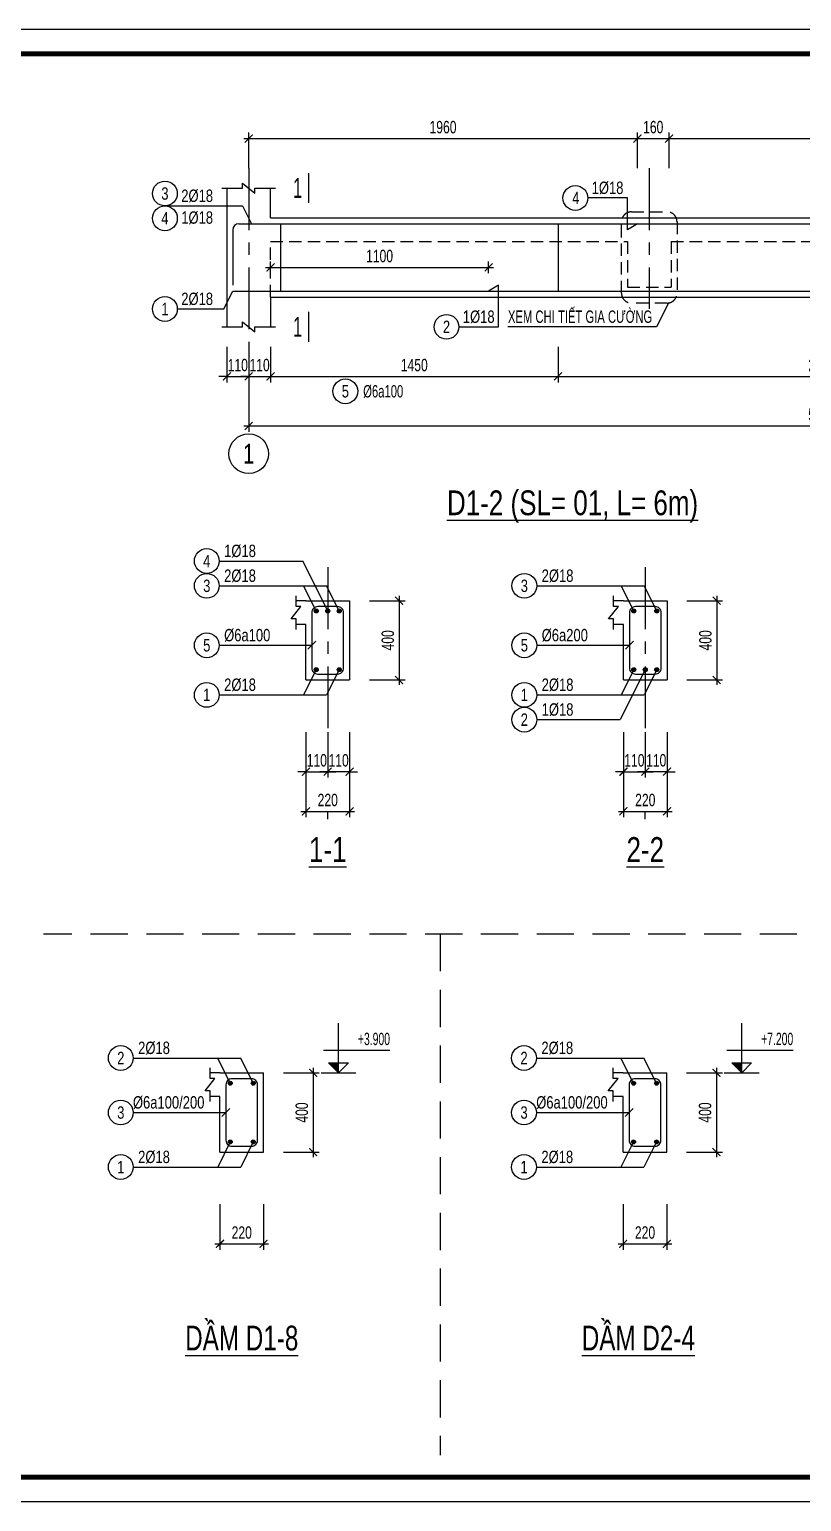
# Model space of a CAD drawing. Header units: millimetres. Extents: x 176375 to 193799, y -1565 to 5860.
# Drawn here: x 183728 to 187622, y -1565 to 5860 of the extents above; entities that cross this region are included whole.
import ezdxf
from ezdxf.enums import TextEntityAlignment as Align

# ---------------------------------------------------------------- set-up
doc = ezdxf.new("R2010")
doc.units = ezdxf.units.MM
doc.header["$LTSCALE"] = 250
doc.header["$MEASUREMENT"] = 0
doc.linetypes.add('CENTER', pattern=[2, 1.25, -0.25, 0.25, -0.25])
doc.linetypes.add('HIDDEN', pattern=[0.375, 0.25, -0.125])
doc.layers.get('DEFPOINTS').update_dxf_attribs({"color": 87})
for name, color, linetype in [('08.TEXTBEAM', 2, 'Continuous'), ('KCS_AXIS', 18, 'CENTER'), ('KCS_AXIS_CIRCLE', 1, 'Continuous'), ('KCS_AXIS_LABEL', 4, 'Continuous'), ('KCS_AXIS_SUB', 18, 'CENTER'), ('KCS_BORDER', 3, 'Continuous'), ('KCS_CHI', 1, 'Continuous'), ('KCS_DIM', 1, 'Continuous'), ('KCS_HATCH', 201, 'Continuous'), ('KCS_HIDDEN', 8, 'HIDDEN'), ('KCS_SNODE', 6, 'Continuous'), ('KCS_SOTHEP_CIRCLE', 1, 'Continuous'), ('KCS_SOTHEP_TEXT', 2, 'Continuous'), ('KCS_STEEL', 4, 'Continuous'), ('KCS_STIRRUP', 30, 'Continuous'), ('KCS_TEXT', 2, 'Continuous'), ('KCS_TEXT_TCK', 4, 'Continuous'), ('KCS_TEXT_TMC', 4, 'Continuous'), ('KCS_TEXT_TMCS', 4, 'Continuous')]:
    doc.layers.add(name, color=color, linetype=linetype)
doc.layers.add('Xref khung ten  A3 TKCS$0$A-KY HIEU', color=34, linetype='Continuous', lineweight=20)
doc.styles.add('KCS_SMTEXT', font='arial.ttf', dxfattribs={"width": 0.7})
doc.dimstyles.new('KCS_DIM25', dxfattribs={"dimscale": 25, "dimtxt": 2.5, "dimasz": 1.6, "dimexe": 1.2, "dimexo": 0, "dimgap": 1, "dimtad": 1, "dimdec": 0, "dimzin": 0, "dimdsep": 46, "dimtxsty": 'KCS_SMTEXT', "dimblk": 'ARCHTICK', "dimcen": 0, "dimdle": 1, "dimclrd": 256, "dimclre": 256, "dimclrt": 2, "dimadec": 0, "dimazin": 0, "dimtfac": 1, "dimtdec": 0, "dimtix": 1, "dimtmove": 2, "dimatfit": 3, "dimfxl": 1, "dimtolj": 1, "dimtzin": 0, "dimarcsym": 0})

# ---------------------------------------------------------------- blocks, each defined once
blk = doc.blocks.new('_ArchTick')
at = {"color": 0, "linetype": 'ByBlock', "const_width": 0.15}
blk.add_lwpolyline([(-0.5, -0.5), (0.5, 0.5)], dxfattribs=at)
blk = doc.blocks.new('*D25')
at = {"layer": 'DEFPOINTS', "color": 0, "transparency": 16777216}
for p in [(184689.2, -65.6), (184909.2, -65.6), (184909.2, -265.6)]:
    blk.add_point(p, dxfattribs=at)
at = {"layer": 'KCS_DIM', "lineweight": -2, "transparency": 16777216}
for p, q in [((184689.2, -65.6), (184689.2, -295.6)), ((184909.2, -65.6), (184909.2, -295.6)), ((184664.2, -265.6), (184934.2, -265.6))]:
    blk.add_line(p, q, dxfattribs=at)
at = {"layer": 'KCS_DIM', "lineweight": -2, "transparency": 16777216, "xscale": 40, "yscale": 40, "zscale": 40, "rotation": 180}
blk.add_blockref('_ArchTick', (184689.2, -265.6), dxfattribs=at)
at = {"layer": 'KCS_DIM', "lineweight": -2, "transparency": 16777216, "xscale": 40, "yscale": 40, "zscale": 40}
blk.add_blockref('_ArchTick', (184909.2, -265.6), dxfattribs=at)
at = {"layer": 'KCS_DIM', "color": 2, "transparency": 16777216, "insert": (184799.2, -208.7), "char_height": 62.5, "attachment_point": 5, "style": 'KCS_SMTEXT'}
blk.add_mtext('\\A1;220', dxfattribs=at)
blk = doc.blocks.new('*D26')
at = {"layer": 'DEFPOINTS', "color": 0, "transparency": 16777216}
for p in [(185009.2, 596.9), (185009.2, 196.9), (185159.2, 196.9)]:
    blk.add_point(p, dxfattribs=at)
at = {"layer": 'KCS_DIM', "lineweight": -2, "transparency": 16777216}
for p, q in [((185009.2, 596.9), (185189.2, 596.9)), ((185159.2, 621.9), (185159.2, 171.9)), ((185009.2, 196.9), (185189.2, 196.9))]:
    blk.add_line(p, q, dxfattribs=at)
at = {"layer": 'KCS_DIM', "lineweight": -2, "transparency": 16777216, "xscale": 40, "yscale": 40, "zscale": 40}
for p, rotation in [((185159.2, 596.9), 90), ((185159.2, 196.9), 270)]:
    blk.add_blockref('_ArchTick', p, dxfattribs=dict(at, rotation=rotation))
at = {"layer": 'KCS_DIM', "color": 2, "transparency": 16777216, "insert": (185102.3, 396.9), "char_height": 62.5, "attachment_point": 5, "rotation": 90, "style": 'KCS_SMTEXT'}
blk.add_mtext('\\A1;400', dxfattribs=at)
blk = doc.blocks.new('KCS_SNODE')
at = {"layer": 'KCS_SNODE'}
blk.add_hatch(color=256, dxfattribs=at).paths.add_polyline_path([(10, 0, 1), (-10, 0, 1)])
blk.add_circle((0, 0), 10, dxfattribs=at)
blk = doc.blocks.new('COS_CD')
at = {"layer": 'KCS_HATCH'}
blk.add_hatch(color=256, dxfattribs=at).paths.add_polyline_path([(37.5, 50), (87.5, 0), (87.5, 50)])
at = {"layer": 'KCS_CHI'}
for p, q in [((0, 0), (175, 0)), ((37.5, 50), (137.5, 50)), ((87.5, 0), (37.5, 50)), ((87.5, 0), (87.5, 50)), ((87.5, 0), (137.5, 50))]:
    blk.add_line(p, q, dxfattribs=at)
blk = doc.blocks.new('Xref khung ten  A3 TKCS')
at = {"layer": 'DEFPOINTS', "color": 125}
blk.add_lwpolyline([(-57730.37, -13938.76), (-57310.37, -13938.76), (-57310.37, -13641.76), (-57730.37, -13641.76)], close=True, dxfattribs=at)
at = {"layer": 'Xref khung ten  A3 TKCS$0$A-KY HIEU', "color": 0, "const_width": 1.02}
blk.add_lwpolyline([(-57716.02, -13933.85), (-57716.02, -13646.66), (-57315.38, -13646.66), (-57315.38, -13933.85)], close=True, dxfattribs=at)
blk = doc.blocks.new('*D31')
at = {"layer": 'DEFPOINTS', "color": 0, "transparency": 16777216}
for p in [(184834.2, 4259.7), (190614.2, 4259.7), (190614.2, 3859.7)]:
    blk.add_point(p, dxfattribs=at)
at = {"layer": 'KCS_DIM', "lineweight": -2, "transparency": 16777216}
for p, q in [((184834.2, 4259.7), (184834.2, 3829.7)), ((190614.2, 4259.7), (190614.2, 3829.7)), ((184809.2, 3859.7), (190639.2, 3859.7))]:
    blk.add_line(p, q, dxfattribs=at)
at = {"layer": 'KCS_DIM', "lineweight": -2, "transparency": 16777216, "xscale": 40, "yscale": 40, "zscale": 40, "rotation": 180}
blk.add_blockref('_ArchTick', (184834.2, 3859.7), dxfattribs=at)
at = {"layer": 'KCS_DIM', "lineweight": -2, "transparency": 16777216, "xscale": 40, "yscale": 40, "zscale": 40}
blk.add_blockref('_ArchTick', (190614.2, 3859.7), dxfattribs=at)
at = {"layer": 'KCS_DIM', "color": 2, "transparency": 16777216, "insert": (187724.2, 3916.6), "char_height": 62.5, "attachment_point": 5, "style": 'KCS_SMTEXT'}
blk.add_mtext('\\A1;5780', dxfattribs=at)
blk = doc.blocks.new('*D32')
at = {"layer": 'DEFPOINTS', "color": 0, "transparency": 16777216}
for p in [(184724.2, 4259.7), (184834.2, 4259.7), (184834.2, 4109.7)]:
    blk.add_point(p, dxfattribs=at)
at = {"layer": 'KCS_DIM', "lineweight": -2, "transparency": 16777216}
for p, q in [((184724.2, 4259.7), (184724.2, 4079.7)), ((184834.2, 4259.7), (184834.2, 4079.7)), ((184724.2, 4109.7), (184684.2, 4109.7)), ((184724.2, 4109.7), (184834.2, 4109.7)), ((184834.2, 4109.7), (184874.2, 4109.7))]:
    blk.add_line(p, q, dxfattribs=at)
at = {"layer": 'KCS_DIM', "lineweight": -2, "transparency": 16777216, "xscale": 40, "yscale": 40, "zscale": 40}
blk.add_blockref('_ArchTick', (184724.2, 4109.7), dxfattribs=at)
at = {"layer": 'KCS_DIM', "lineweight": -2, "transparency": 16777216, "xscale": 40, "yscale": 40, "zscale": 40, "rotation": 180}
blk.add_blockref('_ArchTick', (184834.2, 4109.7), dxfattribs=at)
at = {"layer": 'KCS_DIM', "color": 2, "transparency": 16777216, "insert": (184779.2, 4166.6), "char_height": 62.5, "attachment_point": 5, "style": 'KCS_SMTEXT'}
blk.add_mtext('\\A1;110', dxfattribs=at)
blk = doc.blocks.new('*D33')
at = {"layer": 'DEFPOINTS', "color": 0, "transparency": 16777216}
for p in [(184834.2, 4259.7), (184944.2, 4259.7), (184944.2, 4109.7)]:
    blk.add_point(p, dxfattribs=at)
at = {"layer": 'KCS_DIM', "lineweight": -2, "transparency": 16777216}
for p, q in [((184834.2, 4259.7), (184834.2, 4079.7)), ((184944.2, 4259.7), (184944.2, 4079.7)), ((184834.2, 4109.7), (184794.2, 4109.7)), ((184834.2, 4109.7), (184944.2, 4109.7)), ((184944.2, 4109.7), (184984.2, 4109.7))]:
    blk.add_line(p, q, dxfattribs=at)
at = {"layer": 'KCS_DIM', "lineweight": -2, "transparency": 16777216, "xscale": 40, "yscale": 40, "zscale": 40}
blk.add_blockref('_ArchTick', (184834.2, 4109.7), dxfattribs=at)
at = {"layer": 'KCS_DIM', "lineweight": -2, "transparency": 16777216, "xscale": 40, "yscale": 40, "zscale": 40, "rotation": 180}
blk.add_blockref('_ArchTick', (184944.2, 4109.7), dxfattribs=at)
at = {"layer": 'KCS_DIM', "color": 2, "transparency": 16777216, "insert": (184889.2, 4166.6), "char_height": 62.5, "attachment_point": 5, "style": 'KCS_SMTEXT'}
blk.add_mtext('\\A1;110', dxfattribs=at)
blk = doc.blocks.new('*D36')
at = {"layer": 'DEFPOINTS', "color": 0, "transparency": 16777216}
for p in [(184944.2, 4629.7), (186044.2, 4659.7), (186044.2, 4629.7)]:
    blk.add_point(p, dxfattribs=at)
at = {"layer": 'KCS_DIM', "lineweight": -2, "transparency": 16777216}
for p, q in [((184944.2, 4629.7), (184944.2, 4689.7)), ((186044.2, 4629.7), (186044.2, 4689.7)), ((184919.2, 4659.7), (186069.2, 4659.7))]:
    blk.add_line(p, q, dxfattribs=at)
at = {"layer": 'KCS_DIM', "lineweight": -2, "transparency": 16777216, "xscale": 40, "yscale": 40, "zscale": 40, "rotation": 180}
blk.add_blockref('_ArchTick', (184944.2, 4659.7), dxfattribs=at)
at = {"layer": 'KCS_DIM', "lineweight": -2, "transparency": 16777216, "xscale": 40, "yscale": 40, "zscale": 40}
blk.add_blockref('_ArchTick', (186044.2, 4659.7), dxfattribs=at)
at = {"layer": 'KCS_DIM', "color": 2, "transparency": 16777216, "insert": (185494.2, 4716.6), "char_height": 62.5, "attachment_point": 5, "style": 'KCS_SMTEXT'}
blk.add_mtext('\\A1;1100', dxfattribs=at)
blk = doc.blocks.new('*D38')
at = {"layer": 'DEFPOINTS', "color": 0, "transparency": 16777216}
for p in [(186794.2, 5309.7), (184834.2, 5159.7), (186794.2, 5159.7)]:
    blk.add_point(p, dxfattribs=at)
at = {"layer": 'KCS_DIM', "lineweight": -2, "transparency": 16777216}
for p, q in [((184809.2, 5309.7), (186819.2, 5309.7)), ((184834.2, 5159.7), (184834.2, 5339.7)), ((186794.2, 5159.7), (186794.2, 5339.7))]:
    blk.add_line(p, q, dxfattribs=at)
at = {"layer": 'KCS_DIM', "lineweight": -2, "transparency": 16777216, "xscale": 40, "yscale": 40, "zscale": 40, "rotation": 180}
blk.add_blockref('_ArchTick', (184834.2, 5309.7), dxfattribs=at)
at = {"layer": 'KCS_DIM', "lineweight": -2, "transparency": 16777216, "xscale": 40, "yscale": 40, "zscale": 40}
blk.add_blockref('_ArchTick', (186794.2, 5309.7), dxfattribs=at)
at = {"layer": 'KCS_DIM', "color": 2, "transparency": 16777216, "insert": (185814.2, 5366.6), "char_height": 62.5, "attachment_point": 5, "style": 'KCS_SMTEXT'}
blk.add_mtext('\\A1;1960', dxfattribs=at)
blk = doc.blocks.new('*D39')
at = {"layer": 'DEFPOINTS', "color": 0, "transparency": 16777216}
for p in [(188654.2, 5309.7), (186954.2, 5159.7), (188654.2, 5159.7)]:
    blk.add_point(p, dxfattribs=at)
at = {"layer": 'KCS_DIM', "lineweight": -2, "transparency": 16777216}
for p, q in [((186929.2, 5309.7), (188679.2, 5309.7)), ((186954.2, 5159.7), (186954.2, 5339.7)), ((188654.2, 5159.7), (188654.2, 5339.7))]:
    blk.add_line(p, q, dxfattribs=at)
at = {"layer": 'KCS_DIM', "lineweight": -2, "transparency": 16777216, "xscale": 40, "yscale": 40, "zscale": 40, "rotation": 180}
blk.add_blockref('_ArchTick', (186954.2, 5309.7), dxfattribs=at)
at = {"layer": 'KCS_DIM', "lineweight": -2, "transparency": 16777216, "xscale": 40, "yscale": 40, "zscale": 40}
blk.add_blockref('_ArchTick', (188654.2, 5309.7), dxfattribs=at)
at = {"layer": 'KCS_DIM', "color": 2, "transparency": 16777216, "insert": (187804.2, 5366.6), "char_height": 62.5, "attachment_point": 5, "style": 'KCS_SMTEXT'}
blk.add_mtext('\\A1;1700', dxfattribs=at)
blk = doc.blocks.new('*D40')
at = {"layer": 'DEFPOINTS', "color": 0, "transparency": 16777216}
for p in [(184944.2, 4259.7), (186394.2, 4259.7), (186394.2, 4109.7)]:
    blk.add_point(p, dxfattribs=at)
at = {"layer": 'KCS_DIM', "lineweight": -2, "transparency": 16777216}
for p, q in [((184944.2, 4259.7), (184944.2, 4079.7)), ((186394.2, 4259.7), (186394.2, 4079.7)), ((184919.2, 4109.7), (186419.2, 4109.7))]:
    blk.add_line(p, q, dxfattribs=at)
at = {"layer": 'KCS_DIM', "lineweight": -2, "transparency": 16777216, "xscale": 40, "yscale": 40, "zscale": 40, "rotation": 180}
blk.add_blockref('_ArchTick', (184944.2, 4109.7), dxfattribs=at)
at = {"layer": 'KCS_DIM', "lineweight": -2, "transparency": 16777216, "xscale": 40, "yscale": 40, "zscale": 40}
blk.add_blockref('_ArchTick', (186394.2, 4109.7), dxfattribs=at)
at = {"layer": 'KCS_DIM', "color": 2, "transparency": 16777216, "insert": (185669.2, 4166.6), "char_height": 62.5, "attachment_point": 5, "style": 'KCS_SMTEXT'}
blk.add_mtext('\\A1;1450', dxfattribs=at)
blk = doc.blocks.new('*D41')
at = {"layer": 'DEFPOINTS', "color": 0, "transparency": 16777216}
for p in [(186394.2, 4259.7), (189054.2, 4259.7), (189054.2, 4109.7)]:
    blk.add_point(p, dxfattribs=at)
at = {"layer": 'KCS_DIM', "lineweight": -2, "transparency": 16777216}
for p, q in [((186394.2, 4259.7), (186394.2, 4079.7)), ((189054.2, 4259.7), (189054.2, 4079.7)), ((186369.2, 4109.7), (189079.2, 4109.7))]:
    blk.add_line(p, q, dxfattribs=at)
at = {"layer": 'KCS_DIM', "lineweight": -2, "transparency": 16777216, "xscale": 40, "yscale": 40, "zscale": 40, "rotation": 180}
blk.add_blockref('_ArchTick', (186394.2, 4109.7), dxfattribs=at)
at = {"layer": 'KCS_DIM', "lineweight": -2, "transparency": 16777216, "xscale": 40, "yscale": 40, "zscale": 40}
blk.add_blockref('_ArchTick', (189054.2, 4109.7), dxfattribs=at)
at = {"layer": 'KCS_DIM', "color": 2, "transparency": 16777216, "insert": (187724.2, 4166.6), "char_height": 62.5, "attachment_point": 5, "style": 'KCS_SMTEXT'}
blk.add_mtext('\\A1;2660', dxfattribs=at)
blk = doc.blocks.new('*D44')
at = {"layer": 'DEFPOINTS', "color": 0, "transparency": 16777216}
for p in [(185122.8, 2316), (185232.8, 2316), (185232.8, 2116)]:
    blk.add_point(p, dxfattribs=at)
at = {"layer": 'KCS_DIM', "lineweight": -2, "transparency": 16777216}
for p, q in [((185122.8, 2316), (185122.8, 2086)), ((185232.8, 2316), (185232.8, 2086)), ((185122.8, 2116), (185082.8, 2116)), ((185122.8, 2116), (185232.8, 2116)), ((185232.8, 2116), (185272.8, 2116))]:
    blk.add_line(p, q, dxfattribs=at)
at = {"layer": 'KCS_DIM', "lineweight": -2, "transparency": 16777216, "xscale": 40, "yscale": 40, "zscale": 40}
blk.add_blockref('_ArchTick', (185122.8, 2116), dxfattribs=at)
at = {"layer": 'KCS_DIM', "lineweight": -2, "transparency": 16777216, "xscale": 40, "yscale": 40, "zscale": 40, "rotation": 180}
blk.add_blockref('_ArchTick', (185232.8, 2116), dxfattribs=at)
at = {"layer": 'KCS_DIM', "color": 2, "transparency": 16777216, "insert": (185177.8, 2172.9), "char_height": 62.5, "attachment_point": 5, "style": 'KCS_SMTEXT'}
blk.add_mtext('\\A1;110', dxfattribs=at)
blk = doc.blocks.new('*D45')
at = {"layer": 'DEFPOINTS', "color": 0, "transparency": 16777216}
for p in [(185232.8, 2316), (185342.8, 2316), (185232.8, 2116)]:
    blk.add_point(p, dxfattribs=at)
at = {"layer": 'KCS_DIM', "lineweight": -2, "transparency": 16777216}
for p, q in [((185232.8, 2316), (185232.8, 2086)), ((185342.8, 2316), (185342.8, 2086)), ((185232.8, 2116), (185192.8, 2116)), ((185342.8, 2116), (185232.8, 2116)), ((185342.8, 2116), (185382.8, 2116))]:
    blk.add_line(p, q, dxfattribs=at)
at = {"layer": 'KCS_DIM', "lineweight": -2, "transparency": 16777216, "xscale": 40, "yscale": 40, "zscale": 40}
blk.add_blockref('_ArchTick', (185232.8, 2116), dxfattribs=at)
at = {"layer": 'KCS_DIM', "lineweight": -2, "transparency": 16777216, "xscale": 40, "yscale": 40, "zscale": 40, "rotation": 180}
blk.add_blockref('_ArchTick', (185342.8, 2116), dxfattribs=at)
at = {"layer": 'KCS_DIM', "color": 2, "transparency": 16777216, "insert": (185287.8, 2172.9), "char_height": 62.5, "attachment_point": 5, "style": 'KCS_SMTEXT'}
blk.add_mtext('\\A1;110', dxfattribs=at)
blk = doc.blocks.new('*D46')
at = {"layer": 'DEFPOINTS', "color": 0, "transparency": 16777216}
for p in [(185122.8, 2316), (185342.8, 2316), (185342.8, 1916)]:
    blk.add_point(p, dxfattribs=at)
at = {"layer": 'KCS_DIM', "lineweight": -2, "transparency": 16777216}
for p, q in [((185122.8, 2316), (185122.8, 1886)), ((185342.8, 2316), (185342.8, 1886)), ((185097.8, 1916), (185367.8, 1916))]:
    blk.add_line(p, q, dxfattribs=at)
at = {"layer": 'KCS_DIM', "lineweight": -2, "transparency": 16777216, "xscale": 40, "yscale": 40, "zscale": 40, "rotation": 180}
blk.add_blockref('_ArchTick', (185122.8, 1916), dxfattribs=at)
at = {"layer": 'KCS_DIM', "lineweight": -2, "transparency": 16777216, "xscale": 40, "yscale": 40, "zscale": 40}
blk.add_blockref('_ArchTick', (185342.8, 1916), dxfattribs=at)
at = {"layer": 'KCS_DIM', "color": 2, "transparency": 16777216, "insert": (185232.8, 1972.9), "char_height": 62.5, "attachment_point": 5, "style": 'KCS_SMTEXT'}
blk.add_mtext('\\A1;220', dxfattribs=at)
blk = doc.blocks.new('*D47')
at = {"layer": 'DEFPOINTS', "color": 0, "transparency": 16777216}
for p in [(185442.8, 2978.5), (185442.8, 2578.5), (185592.8, 2578.5)]:
    blk.add_point(p, dxfattribs=at)
at = {"layer": 'KCS_DIM', "lineweight": -2, "transparency": 16777216}
for p, q in [((185442.8, 2978.5), (185622.8, 2978.5)), ((185592.8, 3003.5), (185592.8, 2553.5)), ((185442.8, 2578.5), (185622.8, 2578.5))]:
    blk.add_line(p, q, dxfattribs=at)
at = {"layer": 'KCS_DIM', "lineweight": -2, "transparency": 16777216, "xscale": 40, "yscale": 40, "zscale": 40}
for p, rotation in [((185592.8, 2978.5), 90), ((185592.8, 2578.5), 270)]:
    blk.add_blockref('_ArchTick', p, dxfattribs=dict(at, rotation=rotation))
at = {"layer": 'KCS_DIM', "color": 2, "transparency": 16777216, "insert": (185535.9, 2778.5), "char_height": 62.5, "attachment_point": 5, "rotation": 90, "style": 'KCS_SMTEXT'}
blk.add_mtext('\\A1;400', dxfattribs=at)
blk = doc.blocks.new('*D48')
at = {"layer": 'DEFPOINTS', "color": 0, "transparency": 16777216}
for p in [(186724.2, 2316), (186834.2, 2316), (186834.2, 2116)]:
    blk.add_point(p, dxfattribs=at)
at = {"layer": 'KCS_DIM', "lineweight": -2, "transparency": 16777216}
for p, q in [((186724.2, 2316), (186724.2, 2086)), ((186834.2, 2316), (186834.2, 2086)), ((186724.2, 2116), (186684.2, 2116)), ((186724.2, 2116), (186834.2, 2116)), ((186834.2, 2116), (186874.2, 2116))]:
    blk.add_line(p, q, dxfattribs=at)
at = {"layer": 'KCS_DIM', "lineweight": -2, "transparency": 16777216, "xscale": 40, "yscale": 40, "zscale": 40}
blk.add_blockref('_ArchTick', (186724.2, 2116), dxfattribs=at)
at = {"layer": 'KCS_DIM', "lineweight": -2, "transparency": 16777216, "xscale": 40, "yscale": 40, "zscale": 40, "rotation": 180}
blk.add_blockref('_ArchTick', (186834.2, 2116), dxfattribs=at)
at = {"layer": 'KCS_DIM', "color": 2, "transparency": 16777216, "insert": (186779.2, 2172.9), "char_height": 62.5, "attachment_point": 5, "style": 'KCS_SMTEXT'}
blk.add_mtext('\\A1;110', dxfattribs=at)
blk = doc.blocks.new('*D49')
at = {"layer": 'DEFPOINTS', "color": 0, "transparency": 16777216}
for p in [(186834.2, 2316), (186944.2, 2316), (186834.2, 2116)]:
    blk.add_point(p, dxfattribs=at)
at = {"layer": 'KCS_DIM', "lineweight": -2, "transparency": 16777216}
for p, q in [((186834.2, 2316), (186834.2, 2086)), ((186944.2, 2316), (186944.2, 2086)), ((186834.2, 2116), (186794.2, 2116)), ((186944.2, 2116), (186834.2, 2116)), ((186944.2, 2116), (186984.2, 2116))]:
    blk.add_line(p, q, dxfattribs=at)
at = {"layer": 'KCS_DIM', "lineweight": -2, "transparency": 16777216, "xscale": 40, "yscale": 40, "zscale": 40}
blk.add_blockref('_ArchTick', (186834.2, 2116), dxfattribs=at)
at = {"layer": 'KCS_DIM', "lineweight": -2, "transparency": 16777216, "xscale": 40, "yscale": 40, "zscale": 40, "rotation": 180}
blk.add_blockref('_ArchTick', (186944.2, 2116), dxfattribs=at)
at = {"layer": 'KCS_DIM', "color": 2, "transparency": 16777216, "insert": (186889.2, 2172.9), "char_height": 62.5, "attachment_point": 5, "style": 'KCS_SMTEXT'}
blk.add_mtext('\\A1;110', dxfattribs=at)
blk = doc.blocks.new('*D50')
at = {"layer": 'DEFPOINTS', "color": 0, "transparency": 16777216}
for p in [(186724.2, 2316), (186944.2, 2316), (186944.2, 1916)]:
    blk.add_point(p, dxfattribs=at)
at = {"layer": 'KCS_DIM', "lineweight": -2, "transparency": 16777216}
for p, q in [((186724.2, 2316), (186724.2, 1886)), ((186944.2, 2316), (186944.2, 1886)), ((186699.2, 1916), (186969.2, 1916))]:
    blk.add_line(p, q, dxfattribs=at)
at = {"layer": 'KCS_DIM', "lineweight": -2, "transparency": 16777216, "xscale": 40, "yscale": 40, "zscale": 40, "rotation": 180}
blk.add_blockref('_ArchTick', (186724.2, 1916), dxfattribs=at)
at = {"layer": 'KCS_DIM', "lineweight": -2, "transparency": 16777216, "xscale": 40, "yscale": 40, "zscale": 40}
blk.add_blockref('_ArchTick', (186944.2, 1916), dxfattribs=at)
at = {"layer": 'KCS_DIM', "color": 2, "transparency": 16777216, "insert": (186834.2, 1972.9), "char_height": 62.5, "attachment_point": 5, "style": 'KCS_SMTEXT'}
blk.add_mtext('\\A1;220', dxfattribs=at)
blk = doc.blocks.new('*D51')
at = {"layer": 'DEFPOINTS', "color": 0, "transparency": 16777216}
for p in [(187044.2, 2978.5), (187044.2, 2578.5), (187194.2, 2578.5)]:
    blk.add_point(p, dxfattribs=at)
at = {"layer": 'KCS_DIM', "lineweight": -2, "transparency": 16777216}
for p, q in [((187044.2, 2978.5), (187224.2, 2978.5)), ((187194.2, 3003.5), (187194.2, 2553.5)), ((187044.2, 2578.5), (187224.2, 2578.5))]:
    blk.add_line(p, q, dxfattribs=at)
at = {"layer": 'KCS_DIM', "lineweight": -2, "transparency": 16777216, "xscale": 40, "yscale": 40, "zscale": 40}
for p, rotation in [((187194.2, 2978.5), 90), ((187194.2, 2578.5), 270)]:
    blk.add_blockref('_ArchTick', p, dxfattribs=dict(at, rotation=rotation))
at = {"layer": 'KCS_DIM', "color": 2, "transparency": 16777216, "insert": (187137.3, 2778.5), "char_height": 62.5, "attachment_point": 5, "rotation": 90, "style": 'KCS_SMTEXT'}
blk.add_mtext('\\A1;400', dxfattribs=at)
blk = doc.blocks.new('*D95')
at = {"layer": 'DEFPOINTS', "color": 0, "transparency": 16777216}
for p in [(186954.2, 5309.7), (186794.2, 5159.7), (186954.2, 5159.7)]:
    blk.add_point(p, dxfattribs=at)
at = {"layer": 'KCS_DIM', "lineweight": -2, "transparency": 16777216}
for p, q in [((186769.2, 5309.7), (186979.2, 5309.7)), ((186794.2, 5159.7), (186794.2, 5339.7)), ((186954.2, 5159.7), (186954.2, 5339.7))]:
    blk.add_line(p, q, dxfattribs=at)
at = {"layer": 'KCS_DIM', "lineweight": -2, "transparency": 16777216, "xscale": 40, "yscale": 40, "zscale": 40, "rotation": 180}
blk.add_blockref('_ArchTick', (186794.2, 5309.7), dxfattribs=at)
at = {"layer": 'KCS_DIM', "lineweight": -2, "transparency": 16777216, "xscale": 40, "yscale": 40, "zscale": 40}
blk.add_blockref('_ArchTick', (186954.2, 5309.7), dxfattribs=at)
at = {"layer": 'KCS_DIM', "color": 2, "transparency": 16777216, "insert": (186874.2, 5366.6), "char_height": 62.5, "attachment_point": 5, "style": 'KCS_SMTEXT'}
blk.add_mtext('\\A1;160', dxfattribs=at)
blk = doc.blocks.new('*D96')
at = {"layer": 'DEFPOINTS', "color": 0, "transparency": 16777216}
for p in [(186722.8, -65.6), (186942.8, -65.6), (186942.8, -265.6)]:
    blk.add_point(p, dxfattribs=at)
at = {"layer": 'KCS_DIM', "lineweight": -2, "transparency": 16777216}
for p, q in [((186722.8, -65.6), (186722.8, -295.6)), ((186942.8, -65.6), (186942.8, -295.6)), ((186697.8, -265.6), (186967.8, -265.6))]:
    blk.add_line(p, q, dxfattribs=at)
at = {"layer": 'KCS_DIM', "lineweight": -2, "transparency": 16777216, "xscale": 40, "yscale": 40, "zscale": 40, "rotation": 180}
blk.add_blockref('_ArchTick', (186722.8, -265.6), dxfattribs=at)
at = {"layer": 'KCS_DIM', "lineweight": -2, "transparency": 16777216, "xscale": 40, "yscale": 40, "zscale": 40}
blk.add_blockref('_ArchTick', (186942.8, -265.6), dxfattribs=at)
at = {"layer": 'KCS_DIM', "color": 2, "transparency": 16777216, "insert": (186832.8, -208.7), "char_height": 62.5, "attachment_point": 5, "style": 'KCS_SMTEXT'}
blk.add_mtext('\\A1;220', dxfattribs=at)
blk = doc.blocks.new('*D97')
at = {"layer": 'DEFPOINTS', "color": 0, "transparency": 16777216}
for p in [(187042.8, 596.9), (187042.8, 196.9), (187192.8, 196.9)]:
    blk.add_point(p, dxfattribs=at)
at = {"layer": 'KCS_DIM', "lineweight": -2, "transparency": 16777216}
for p, q in [((187042.8, 596.9), (187222.8, 596.9)), ((187192.8, 621.9), (187192.8, 171.9)), ((187042.8, 196.9), (187222.8, 196.9))]:
    blk.add_line(p, q, dxfattribs=at)
at = {"layer": 'KCS_DIM', "lineweight": -2, "transparency": 16777216, "xscale": 40, "yscale": 40, "zscale": 40}
for p, rotation in [((187192.8, 596.9), 90), ((187192.8, 196.9), 270)]:
    blk.add_blockref('_ArchTick', p, dxfattribs=dict(at, rotation=rotation))
at = {"layer": 'KCS_DIM', "color": 2, "transparency": 16777216, "insert": (187135.9, 396.9), "char_height": 62.5, "attachment_point": 5, "rotation": 90, "style": 'KCS_SMTEXT'}
blk.add_mtext('\\A1;400', dxfattribs=at)

msp = doc.modelspace()

# ---------------------------------------------------------------- linework, layer by layer
at = {"layer": 'KCS_AXIS'}
msp.add_line((184834.2, 5159.7), (184834.2, 4259.7), dxfattribs=at)
at = {"layer": 'KCS_AXIS_CIRCLE'}
for p, q in [((185232.8, 1876), (185232.8, 1916)), ((186834.2, 1876), (186834.2, 1916))]:
    msp.add_line(p, q, dxfattribs=at)
msp.add_circle((184834.2, 3719.7), 100, dxfattribs=at)
at = {"layer": 'KCS_AXIS_SUB'}
for p, q in [((186854.2, 5159.7), (186854.2, 4449.7)), ((185232.8, 3147.3), (185232.8, 2316)), ((186834.2, 3147.3), (186834.2, 2316))]:
    msp.add_line(p, q, dxfattribs=at)
at = {"layer": 'KCS_BORDER'}
for p, q in [((184724.2, 5059.7), (184724.2, 4359.7)), ((184944.2, 4909.7), (184944.2, 5059.7)), ((184944.2, 4909.7), (190504.2, 4909.7)), ((184944.2, 4509.7), (190504.2, 4509.7)), ((184944.2, 4509.7), (184944.2, 4359.7)), ((185122.8, 2978.5), (185072.8, 2978.5)), ((185122.8, 2978.5), (185342.8, 2978.5)), ((185342.8, 2978.5), (185342.8, 2578.5)), ((186724.2, 2978.5), (186674.2, 2978.5)), ((186724.2, 2978.5), (186944.2, 2978.5)), ((186944.2, 2978.5), (186944.2, 2578.5)), ((185122.8, 2858.5), (185072.8, 2858.5)), ((185122.8, 2578.5), (185122.8, 2858.5)), ((186724.2, 2858.5), (186674.2, 2858.5)), ((186724.2, 2578.5), (186724.2, 2858.5)), ((185122.8, 2578.5), (185342.8, 2578.5)), ((186724.2, 2578.5), (186944.2, 2578.5)), ((184689.2, 596.9), (184639.2, 596.9)), ((184689.2, 596.9), (184909.2, 596.9)), ((184909.2, 196.9), (184909.2, 596.9)), ((186722.8, 596.9), (186672.8, 596.9)), ((186722.8, 596.9), (186942.8, 596.9)), ((186942.8, 196.9), (186942.8, 596.9)), ((184689.2, 476.9), (184639.2, 476.9)), ((184689.2, 196.9), (184689.2, 476.9)), ((186722.8, 476.9), (186672.8, 476.9)), ((186722.8, 196.9), (186722.8, 476.9)), ((184689.2, 196.9), (184909.2, 196.9)), ((186722.8, 196.9), (186942.8, 196.9))]:
    msp.add_line(p, q, dxfattribs=at)
at = {"layer": 'KCS_CHI'}
for p, q in [((184411.7, 4969.7), (184802.9, 4969.7)), ((184802.9, 4969.7), (184847.9, 4879.7)), ((184709.2, 4449.7), (184754.2, 4539.7)), ((184474.2, 4449.7), (184709.2, 4449.7)), ((184685.3, 3178.5), (185106.8, 3178.5)), ((185232.8, 2926.5), (185106.8, 3178.5)), ((184685.3, 3053.5), (185227.3, 3053.5)), ((185174.8, 2926.5), (185111.3, 3053.5)), ((185290.8, 2926.5), (185227.3, 3053.5)), ((186286.7, 3053.5), (186828.7, 3053.5)), ((186776.2, 2926.5), (186712.7, 3053.5)), ((186892.2, 2926.5), (186828.7, 3053.5)), ((184685.3, 2753.5), (185152.8, 2753.5)), ((186286.7, 2753.5), (186754.2, 2753.5)), ((185174.8, 2630.5), (185111.3, 2503.5)), ((185290.8, 2630.5), (185227.3, 2503.5)), ((186834.2, 2630.5), (186708.2, 2378.5)), ((186776.2, 2630.5), (186712.7, 2503.5)), ((186892.2, 2630.5), (186828.7, 2503.5)), ((184685.3, 2503.5), (185227.3, 2503.5)), ((186286.7, 2503.5), (186828.7, 2503.5)), ((186286.7, 2378.5), (186708.2, 2378.5)), ((185286.7, 596.9), (185286.7, 846.9)), ((187320.3, 596.9), (187320.3, 846.9)), ((184251.7, 671.9), (184793.7, 671.9)), ((184741.2, 544.9), (184677.7, 671.9)), ((184857.2, 544.9), (184793.7, 671.9)), ((185211.7, 711.9), (185546.7, 711.9)), ((186285.3, 671.9), (186827.3, 671.9)), ((186774.8, 544.9), (186711.3, 671.9)), ((186890.8, 544.9), (186827.3, 671.9)), ((187245.3, 711.9), (187580.3, 711.9)), ((184251.7, 396.9), (184719.2, 396.9)), ((186285.3, 396.9), (186752.8, 396.9)), ((184741.2, 248.9), (184677.7, 121.9)), ((184857.2, 248.9), (184793.7, 121.9)), ((186774.8, 248.9), (186711.3, 121.9)), ((186890.8, 248.9), (186827.3, 121.9)), ((184251.7, 121.9), (184793.7, 121.9)), ((186285.3, 121.9), (186827.3, 121.9))]:
    msp.add_line(p, q, dxfattribs=at)
at = {"layer": 'KCS_CHI', "color": 3}
for p, q in [((185132.8, 2733.5), (185172.8, 2773.5)), ((186734.2, 2733.5), (186774.2, 2773.5)), ((184699.2, 376.9), (184739.2, 416.9)), ((186732.8, 376.9), (186772.8, 416.9))]:
    msp.add_line(p, q, dxfattribs=at)
at = {"layer": 'KCS_CHI'}
for points in [[(184699.2, 5059.7), (184802.9, 5059.7), (184802.9, 5084.7), (184865.4, 5034.7), (184865.4, 5059.7), (184969.2, 5059.7)], [(186744.2, 4849.7), (186744.2, 5009.7), (186544.2, 5009.7)], [(185894.2, 4359.7), (186094.2, 4359.7), (186094.2, 4569.7)], [(186951.5, 4479.7), (186891.5, 4359.7), (186141.5, 4359.7)], [(184699.2, 4359.7), (184802.9, 4359.7), (184802.9, 4384.7), (184865.4, 4334.7), (184865.4, 4359.7), (184969.2, 4359.7)], [(185072.8, 2833.5), (185072.8, 2887.3), (185047.8, 2887.3), (185097.8, 2949.8), (185072.8, 2949.8), (185072.8, 3003.5)], [(186674.2, 2833.5), (186674.2, 2887.3), (186649.2, 2887.3), (186699.2, 2949.8), (186674.2, 2949.8), (186674.2, 3003.5)], [(184639.2, 451.9), (184639.2, 505.7), (184614.2, 505.7), (184664.2, 568.2), (184639.2, 568.2), (184639.2, 621.9)], [(186672.8, 451.9), (186672.8, 505.7), (186647.8, 505.7), (186697.8, 568.2), (186672.8, 568.2), (186672.8, 621.9)]]:
    msp.add_lwpolyline(points, dxfattribs=at)
at = {"layer": 'KCS_HIDDEN'}
for p, q in [((184944.2, 4789.7), (186744.2, 4789.7)), ((184944.2, 4509.7), (184944.2, 4789.7)), ((186744.2, 4789.7), (186744.2, 4559.7)), ((186964.2, 4789.7), (186964.2, 4559.7)), ((186964.2, 4789.7), (190504.2, 4789.7)), ((186744.2, 4559.7), (186964.2, 4559.7))]:
    msp.add_line(p, q, dxfattribs=at)
at = {"layer": 'KCS_HIDDEN', "ltscale": 3}
for p, q in [((192099.2, 1296.9), (183799.2, 1296.9)), ((185799.2, 1296.9), (185799.2, -1332))]:
    msp.add_line(p, q, dxfattribs=at)
at = {"layer": 'KCS_HIDDEN'}
msp.add_lwpolyline([(186714.2, 4529.7), (186714.2, 4889.7, -0.414214), (186764.2, 4939.7), (186944.2, 4939.7, -0.414214), (186994.2, 4889.7), (186994.2, 4529.7, -0.414214), (186944.2, 4479.7), (186764.2, 4479.7, -0.414214), (186714.2, 4529.7)], format="xyb", dxfattribs=at)
at = {"layer": 'KCS_SOTHEP_CIRCLE'}
for centre in [(184411.7, 5032.2), (186481.7, 5009.7), (184411.7, 4907.2), (184411.7, 4449.7), (185831.7, 4359.7), (185321.7, 4034.7), (184622.8, 3178.5), (184622.8, 3053.5), (186224.2, 3053.5), (184622.8, 2753.5), (186224.2, 2753.5), (184622.8, 2503.5), (186224.2, 2503.5), (186224.2, 2378.5), (184189.2, 671.9), (186222.8, 671.9), (184189.2, 396.9), (186222.8, 396.9), (184189.2, 121.9), (186222.8, 121.9)]:
    msp.add_circle(centre, 62.5, dxfattribs=at)
at = {"layer": 'KCS_STEEL'}
for p, q in [((184754.2, 4849.7), (184754.2, 4569.7)), ((186794.2, 4879.7), (186744.2, 4849.7))]:
    msp.add_line(p, q, dxfattribs=at)
for points in [[(184784.2, 4879.7), (190664.2, 4879.7)], [(184784.2, 4879.7), (186644.2, 4879.7)], [(184754.2, 4539.7), (190694.2, 4539.7)], [(186094.2, 4569.7), (186044.2, 4539.7), (189404.2, 4539.7), (189354.2, 4569.7)]]:
    msp.add_lwpolyline(points, dxfattribs=at)
msp.add_arc((184784.2, 4849.7), 30, 90, 180, dxfattribs=at)
at = {"layer": 'KCS_STIRRUP'}
for p, q in [((184994.2, 4879.7), (184994.2, 4539.7)), ((186394.2, 4879.7), (186394.2, 4539.7))]:
    msp.add_line(p, q, dxfattribs=at)
for points in [[(185152.8, 2918.5), (185152.8, 2638.5, 0.414214), (185182.8, 2608.5), (185282.8, 2608.5, 0.414214), (185312.8, 2638.5), (185312.8, 2918.5, 0.414214), (185282.8, 2948.5), (185182.8, 2948.5, 0.414214), (185152.8, 2918.5)], [(186754.2, 2918.5), (186754.2, 2638.5, 0.414214), (186784.2, 2608.5), (186884.2, 2608.5, 0.414214), (186914.2, 2638.5), (186914.2, 2918.5, 0.414214), (186884.2, 2948.5), (186784.2, 2948.5, 0.414214), (186754.2, 2918.5)], [(184719.2, 536.9), (184719.2, 256.9, 0.414214), (184749.2, 226.9), (184849.2, 226.9, 0.414214), (184879.2, 256.9), (184879.2, 536.9, 0.414214), (184849.2, 566.9), (184749.2, 566.9, 0.414214), (184719.2, 536.9)], [(186752.8, 536.9), (186752.8, 256.9, 0.414214), (186782.8, 226.9), (186882.8, 226.9, 0.414214), (186912.8, 256.9), (186912.8, 536.9, 0.414214), (186882.8, 566.9), (186782.8, 566.9, 0.414214), (186752.8, 536.9)]]:
    msp.add_lwpolyline(points, format="xyb", dxfattribs=at)
at = {"layer": 'KCS_TEXT_TMC'}
for p, q in [((185137.5, 4984.7), (185137.5, 5134.7)), ((185137.5, 4284.7), (185137.5, 4434.7))]:
    msp.add_line(p, q, dxfattribs=at)

# ---------------------------------------------------------------- block references
at = {"layer": '08.TEXTBEAM', "xscale": 25, "yscale": 25, "zscale": 25}
msp.add_blockref('Xref khung ten  A3 TKCS', (1626558.3, 346903.6), dxfattribs=at)
at = {"layer": 'KCS_CHI'}
for p in [(185199.2, 596.9), (187232.8, 596.9)]:
    msp.add_blockref('COS_CD', p, dxfattribs=at)
at = {"layer": 'KCS_STEEL'}
for p in [(185174.8, 2926.5), (185232.8, 2926.5), (185290.8, 2926.5), (186776.2, 2926.5), (186892.2, 2926.5), (185174.8, 2630.5), (185290.8, 2630.5), (186776.2, 2630.5), (186834.2, 2630.5), (186892.2, 2630.5), (184741.2, 544.9), (184857.2, 544.9), (186774.8, 544.9), (186890.8, 544.9), (184741.2, 248.9), (184857.2, 248.9), (186774.8, 248.9), (186890.8, 248.9)]:
    msp.add_blockref('KCS_SNODE', p, dxfattribs=at)

# ---------------------------------------------------------------- texts
at = {"layer": 'KCS_AXIS_LABEL', "style": 'KCS_SMTEXT', "width": 0.75}
msp.add_text('1', height=100, dxfattribs=at).set_placement((184834.2, 3719.7), align=Align.MIDDLE_CENTER)
at = {"layer": 'KCS_SOTHEP_TEXT', "style": 'KCS_SMTEXT', "width": 0.75}
for s, p in [('3', (184411.7, 5032.2)), ('4', (186484, 5009.7)), ('4', (184411.7, 4907.2)), ('1', (184411.7, 4449.7)), ('2', (185831.7, 4359.7)), ('5', (185321.7, 4034.7)), ('4', (184622.8, 3178.5)), ('3', (184622.8, 3053.5)), ('3', (186224.2, 3053.5)), ('5', (184622.8, 2753.5)), ('5', (186224.2, 2753.5)), ('1', (184622.8, 2503.5)), ('1', (186224.2, 2503.5)), ('2', (186224.2, 2378.5)), ('2', (184189.2, 671.9)), ('2', (186222.8, 671.9)), ('3', (184189.2, 396.9)), ('3', (186222.8, 396.9)), ('1', (184189.2, 121.9)), ('1', (186222.8, 121.9))]:
    msp.add_text(s, height=62.5, dxfattribs=at).set_placement(p, align=Align.MIDDLE_CENTER)
at = {"layer": 'KCS_TEXT', "style": 'KCS_SMTEXT'}
for s, width, p in [('2%%c18', 0.75, (184574.2, 4989.7)), ('1%%c18', 0.75, (186643.8, 5029.7)), ('1%%c18', 0.75, (184574.2, 4879.7)), ('2%%c18', 0.75, (184574.2, 4469.7)), ('1%%c18', 0.75, (185994.2, 4379.7)), ('%%C6a100', 0.65, (185512.6, 4003.5))]:
    msp.add_text(s, height=62.5, dxfattribs=dict(at, width=width)).set_placement(p, align=Align.CENTER)
for s, width, p in [('XEM CHI TIẾT GIA CƯỜNG', 0.65, (186141.5, 4379.7)), ('1%%c18', 0.75, (184710.3, 3198.5)), ('2%%c18', 0.75, (184710.3, 3073.5)), ('2%%c18', 0.75, (186311.7, 3073.5)), ('%%C6a100', 0.75, (184710.3, 2773.5)), ('%%C6a200', 0.75, (186311.7, 2773.5)), ('2%%c18', 0.75, (184710.3, 2523.5)), ('2%%c18', 0.75, (186311.7, 2523.5)), ('1%%c18', 0.75, (186311.7, 2398.5)), ('2%%c18', 0.75, (184276.7, 691.9)), ('2%%c18', 0.75, (186310.3, 691.9)), ('%%C6a100/200', 0.75, (184250.4, 416.9)), ('%%C6a100/200', 0.75, (186284.1, 416.9)), ('2%%c18', 0.75, (184276.7, 141.9)), ('2%%c18', 0.75, (186310.3, 141.9))]:
    msp.add_text(s, height=62.5, dxfattribs=dict(at, width=width)).set_placement(p)
at = {"layer": 'KCS_TEXT', "style": 'KCS_SMTEXT', "width": 0.6}
for s, p in [('+3.900', (185546.7, 736.9)), ('+7.200', (187580.3, 736.9))]:
    msp.add_text(s, height=62.5, dxfattribs=at).set_placement(p, align=Align.RIGHT)
at = {"layer": 'KCS_TEXT_TCK', "style": 'KCS_SMTEXT', "width": 0.75}
msp.add_text('%%UD1-2 (SL= 01, L= 6m)', height=125, dxfattribs=at).set_placement((185834.2, 3409.7))
at = {"layer": 'KCS_TEXT_TCK', "style": 'KCS_SMTEXT', "width": 0.7}
for s, p in [('%%UDẦM D1-8', (184799.2, -803.1)), ('%%UDẦM D2-4', (186799.2, -803.1))]:
    msp.add_text(s, height=125, dxfattribs=at).set_placement(p, align=Align.CENTER)
at = {"layer": 'KCS_TEXT_TMC', "style": 'KCS_SMTEXT', "width": 0.6}
for p in [(185104.2, 5009.7), (185104.2, 4309.7)]:
    msp.add_text('1', height=100, dxfattribs=at).set_placement(p, align=Align.RIGHT)
at = {"layer": 'KCS_TEXT_TMCS', "style": 'KCS_SMTEXT', "width": 0.75}
for s, p in [('%%u1-1', (185232.8, 1660.9)), ('%%u2-2', (186834.2, 1660.9))]:
    msp.add_text(s, height=125, dxfattribs=at).set_placement(p, align=Align.CENTER)

# ---------------------------------------------------------------- dimensions: what is measured, and where the dimension line sits
at = {"layer": 'KCS_DIM'}
for base, p1, p2, picture, middle in [((186794.2, 5309.7), (184834.2, 5159.7), (186794.2, 5159.7), '*D38', (185814.2, 5366.6)), ((186954.2, 5309.7), (186794.2, 5159.7), (186954.2, 5159.7), '*D95', (186874.2, 5366.6)), ((188654.2, 5309.7), (186954.2, 5159.7), (188654.2, 5159.7), '*D39', (187804.2, 5366.6)), ((186044.2, 4659.7), (184944.2, 4629.7), (186044.2, 4629.7), '*D36', (185494.2, 4716.6)), ((184834.2, 4109.7), (184724.2, 4259.7), (184834.2, 4259.7), '*D32', (184779.2, 4166.6)), ((184944.2, 4109.7), (184834.2, 4259.7), (184944.2, 4259.7), '*D33', (184889.2, 4166.6)), ((190614.2, 3859.7), (184834.2, 4259.7), (190614.2, 4259.7), '*D31', (187724.2, 3916.6)), ((186394.2, 4109.7), (184944.2, 4259.7), (186394.2, 4259.7), '*D40', (185669.2, 4166.6)), ((189054.2, 4109.7), (186394.2, 4259.7), (189054.2, 4259.7), '*D41', (187724.2, 4166.6)), ((185232.8, 2116), (185122.8, 2316), (185232.8, 2316), '*D44', (185177.8, 2172.9)), ((185342.8, 1916), (185122.8, 2316), (185342.8, 2316), '*D46', (185232.8, 1972.9)), ((185232.8, 2116), (185342.8, 2316), (185232.8, 2316), '*D45', (185287.8, 2172.9)), ((186834.2, 2116), (186724.2, 2316), (186834.2, 2316), '*D48', (186779.2, 2172.9)), ((186944.2, 1916), (186724.2, 2316), (186944.2, 2316), '*D50', (186834.2, 1972.9)), ((186834.2, 2116), (186944.2, 2316), (186834.2, 2316), '*D49', (186889.2, 2172.9)), ((184909.2, -265.6), (184689.2, -65.6), (184909.2, -65.6), '*D25', (184799.2, -208.7)), ((186942.8, -265.6), (186722.8, -65.6), (186942.8, -65.6), '*D96', (186832.8, -208.7))]:
    dim = msp.add_linear_dim(base=base, p1=p1, p2=p2, dimstyle='KCS_DIM25', dxfattribs=at)
    dim.commit()
    dim.dimension.update_dxf_attribs({"geometry": picture, "text_midpoint": middle})
for base, p1, p2, picture, middle in [((185592.8, 2578.5), (185442.8, 2978.5), (185442.8, 2578.5), '*D47', (185535.9, 2778.5)), ((187194.2, 2578.5), (187044.2, 2978.5), (187044.2, 2578.5), '*D51', (187137.3, 2778.5)), ((185159.2, 196.9), (185009.2, 596.9), (185009.2, 196.9), '*D26', (185102.3, 396.9)), ((187192.8, 196.9), (187042.8, 596.9), (187042.8, 196.9), '*D97', (187135.9, 396.9))]:
    dim = msp.add_linear_dim(base=base, p1=p1, p2=p2, angle=90, dimstyle='KCS_DIM25', dxfattribs=at)
    dim.commit()
    dim.dimension.update_dxf_attribs({"geometry": picture, "text_midpoint": middle})

doc.saveas('drawing.dxf')
